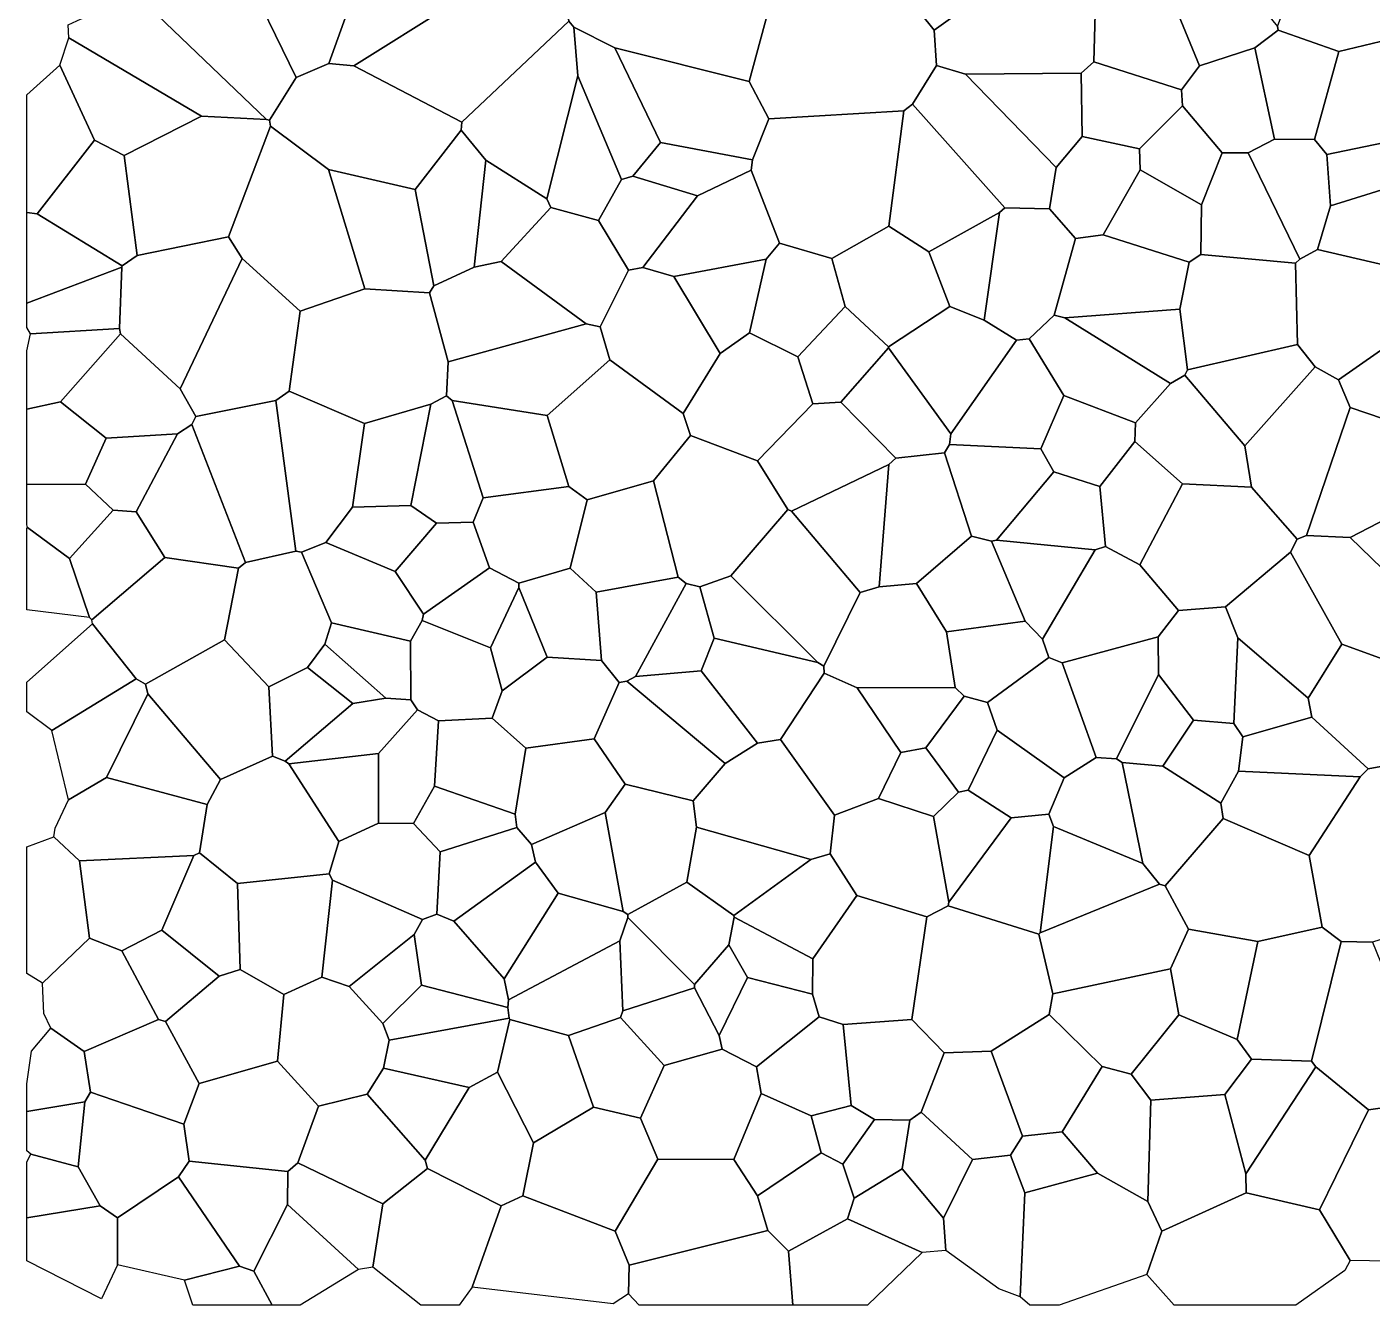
# Model space of a CAD drawing. Header units: metres. Extents: x 0 to 500, y 0 to 500.
# Drawn here: x 0 to 195.8, y 0 to 186.1 of the extents above; entities that cross this region are included whole.
import ezdxf

# ---------------------------------------------------------------- set-up
doc = ezdxf.new("R2010")
doc.units = ezdxf.units.M

msp = doc.modelspace()

# ---------------------------------------------------------------- linework, layer by layer
at = {"layer": 'FERRITE', "color": 8}
for points in [[(118.23, 196.84), (123.73, 196), (132.1, 185.6), (132.4, 180.46), (128.92, 174.83), (127.68, 173.86), (108.03, 172.68), (105.15, 178.13), (109.13, 192.85), (118.23, 196.84)], [(35.32, 172.5), (34.9, 172.6), (16.77, 189.88), (21, 193.29), (31.17, 195.16), (39.18, 178.67), (35.32, 172.5)], [(77.56, 191.22), (78.35, 190.24), (78.88, 186.91), (63.3, 172.17), (47.61, 180.38), (61.7, 189.2), (76.67, 191.56), (77.56, 191.22)], [(168.1, 176.89), (155.35, 180.97), (155.53, 187.99), (166.63, 190.34), (170.69, 180.41), (168.1, 176.89)], [(6.12, 184.49), (25.42, 173.05), (14.18, 167.36), (9.85, 169.55), (4.78, 180.48), (6.12, 184.49)], [(85.58, 183.02), (92.22, 169.24), (88.19, 164.34), (86.58, 163.87), (80.21, 178.95), (79.62, 186.01), (85.58, 183.02)], [(109.57, 154.56), (105.43, 165.22), (105.63, 166.72), (108.03, 172.68), (127.68, 173.86), (125.46, 157.06), (117.18, 152.36), (109.57, 154.56)], [(189.24, 167.49), (189.77, 160), (187.88, 153.64), (185.31, 152.25), (177.81, 167.74), (181.63, 169.73), (187.45, 169.66), (189.24, 167.49)], [(94.19, 149.75), (89.69, 151.06), (97.65, 161.48), (105.43, 165.22), (109.57, 154.56), (107.61, 152.25), (94.19, 149.75)], [(134.37, 145.36), (131.29, 153.33), (141.61, 159.05), (139.36, 143.39), (134.37, 145.36)], [(185, 139.84), (184.71, 151.69), (185.31, 152.25), (187.88, 153.64), (203.95, 149.91), (207.83, 146.49), (190.97, 134.68), (187.56, 136.56), (185, 139.84)], [(38.18, 133.02), (36.22, 131.68), (24.6, 129.35), (22.31, 133.37), (31.36, 152.36), (39.78, 144.66), (38.18, 133.02)], [(13.46, 142.14), (13.62, 141.38), (4.91, 131.5), (0, 130.43), (0, 138.9), (0.51, 141.38), (13.46, 142.14)], [(43.54, 111.03), (39.99, 109.61), (39.15, 109.73), (36.22, 131.68), (38.18, 133.02), (49.13, 128.35), (47.41, 116.17), (43.54, 111.03)], [(126.5, 123.29), (125.46, 122.36), (111.33, 115.58), (110.79, 115.81), (106.36, 122.89), (114.41, 131.2), (118.48, 131.43), (126.5, 123.29)], [(21.93, 126.8), (24, 128.18), (31.81, 108.1), (30.82, 107.27), (20.06, 108.82), (15.89, 115.46), (21.93, 126.8)], [(12.54, 115.72), (6.19, 108.68), (0.1, 113.19), (0, 113.57), (0, 119.43), (8.53, 119.5), (12.54, 115.72)], [(192.67, 111.73), (206.34, 118.82), (207.97, 118.45), (214.09, 104.02), (203.51, 101.19), (192.67, 111.73)], [(9.43, 99.75), (20.06, 108.82), (30.82, 107.27), (28.78, 96.86), (17.26, 90.38), (15.92, 91.16), (9.57, 99.15), (9.43, 99.75)], [(83.64, 93.82), (82.87, 103.79), (94.82, 105.96), (95.99, 105.05), (88.61, 91.52), (87.34, 90.81), (86.21, 90.63), (83.64, 93.82)], [(35.77, 79.88), (28.18, 76.5), (17.61, 88.98), (17.26, 90.38), (28.78, 96.86), (35.22, 89.98), (35.77, 79.88)], [(47.47, 87.55), (40.83, 92.81), (43.37, 96.23), (52.24, 88.34), (47.47, 87.55)], [(75.73, 94.31), (83.64, 93.82), (86.21, 90.63), (82.58, 82.43), (72.62, 81.06), (67.75, 85.44), (69.2, 89.43), (75.73, 94.31)], [(17.26, 90.38), (17.61, 88.98), (11.6, 76.79), (6.07, 73.54), (3.65, 83.66), (15.92, 91.16), (17.26, 90.38)], [(71.09, 71.45), (72.62, 81.06), (82.58, 82.43), (87.11, 75.82), (84.21, 71.72), (73.48, 67.04), (71.34, 69.53), (71.09, 71.45)], [(143.29, 70.95), (137.02, 74.95), (141.27, 83.71), (150.99, 76.75), (148.76, 71.44), (143.29, 70.95)], [(174.16, 70.81), (165.71, 61.04), (164.88, 61.29), (162.48, 64.29), (159.45, 78.98), (165.37, 78.43), (173.81, 73.05), (174.16, 70.81)], [(60.16, 65.99), (56.27, 70.08), (59.35, 75.55), (71.09, 71.45), (71.34, 69.53), (60.16, 65.99)], [(3.92, 68.15), (7.65, 64.68), (9.1, 53.41), (2.25, 46.86), (0, 48.28), (0, 66.69), (3.92, 68.15)], [(30.65, 61.35), (31.07, 48.86), (28.01, 47.9), (19.63, 54.59), (24.31, 65.44), (25.12, 65.84), (30.65, 61.35)], [(77.35, 59.96), (69.49, 47.47), (62.13, 55.89), (74.02, 64.48), (77.35, 59.96)], [(178.3, 35.81), (176.18, 38.65), (179.19, 52.92), (188.58, 54.99), (191.32, 52.95), (187.01, 35.52), (178.3, 35.81)], [(3.48, 40.31), (2.45, 42.43), (2.25, 46.86), (9.1, 53.41), (13.82, 51.57), (19.17, 41.55), (8.36, 36.92), (3.48, 40.31)], [(187.66, 34.69), (187.01, 35.52), (191.32, 52.95), (195.9, 52.81), (198.85, 45.54), (199.19, 29.19), (198.68, 28.9), (195.32, 28.41), (187.66, 34.69)], [(57.44, 46.56), (70.01, 43.3), (70.21, 41.75), (52.74, 38.55), (51.83, 40.97), (57.44, 46.56)], [(101.23, 37.25), (92.77, 34.86), (86.43, 41.85), (86.77, 42.84), (97.17, 46.17), (100.8, 39.22), (101.23, 37.25)], [(119.99, 29.03), (118.83, 40.85), (128.83, 41.59), (133.56, 36.71), (130.17, 28.06), (128.54, 26.9), (123.4, 27.01), (119.99, 29.03)], [(160.77, 33.63), (163.62, 29.82), (163.19, 15.06), (155.85, 19.19), (150.71, 25.22), (156.56, 34.72), (160.77, 33.63)], [(8.45, 29.59), (7.47, 20.12), (0.58, 21.96), (0, 22.47), (0, 28.18), (8.45, 29.59)], [(89.32, 27.2), (91.86, 21.23), (85.64, 10.74), (72.22, 15.92), (73.77, 23.6), (82.48, 28.81), (89.32, 27.2)], [(115.62, 22.17), (118.77, 20.52), (120.43, 15.56), (119.47, 12.57), (110.86, 7.84), (107.88, 10.84), (106.36, 15.9), (115.62, 22.17)], [(50.35, 5.51), (51.8, 14.73), (58.33, 19.87), (69.03, 14.47), (64.8, 2.63), (62.93, 0), (57.36, 0), (50.35, 5.51)], [(10.65, 14.45), (13.19, 12.7), (13.18, 5.86), (10.87, 0.93), (0, 6.45), (0, 12.71), (10.65, 14.45)], [(87.57, 1.64), (87.67, 5.79), (107.88, 10.84), (110.86, 7.84), (111.53, 0), (89.16, 0), (87.57, 1.64)]]:
    msp.add_lwpolyline(points, close=True, dxfattribs=at)
at = {"layer": 'MARTENSITE', "color": 1}
for points in [[(135.91, 206.83), (142.41, 203.37), (145.01, 194.83), (132.1, 185.6), (123.73, 196), (124.44, 197.33), (135.91, 206.83)], [(31.17, 195.16), (33.04, 201.83), (42.53, 201.5), (49.84, 198.12), (49.83, 197.07), (43.98, 180.72), (39.18, 178.67), (31.17, 195.16)], [(182.05, 186.11), (187.73, 201.35), (189.57, 202.91), (191.32, 203.1), (204.11, 198.58), (199.5, 184.51), (191.01, 182.48), (182.16, 185.6), (182.05, 186.11)], [(49.83, 197.07), (61.7, 189.2), (47.61, 180.38), (43.98, 180.72), (49.83, 197.07)], [(78.88, 186.91), (78.35, 190.24), (91.69, 196.57), (101.91, 196.96), (109.13, 192.85), (105.15, 178.13), (85.58, 183.02), (79.62, 186.01), (78.88, 186.91)], [(132.4, 180.46), (132.1, 185.6), (145.01, 194.83), (151.47, 194.77), (155.53, 187.99), (155.35, 180.97), (153.47, 179.32), (136.66, 179.18), (132.4, 180.46)], [(166.63, 190.34), (168.07, 194.34), (178.89, 190), (182.05, 186.11), (182.16, 185.6), (178.75, 182.99), (170.69, 180.41), (166.63, 190.34)], [(7.91, 187.25), (16.77, 189.88), (34.9, 172.6), (25.42, 173.05), (6.12, 184.49), (6.02, 186.34), (7.91, 187.25)], [(66.83, 166.65), (63.24, 171.05), (63.3, 172.17), (78.88, 186.91), (79.62, 186.01), (80.21, 178.95), (75.67, 161.01), (66.83, 166.65)], [(181.63, 169.73), (178.75, 182.99), (182.16, 185.6), (191.01, 182.48), (187.45, 169.66), (181.63, 169.73)], [(191.01, 182.48), (199.5, 184.51), (206.86, 173.49), (204.47, 170.64), (189.24, 167.49), (187.45, 169.66), (191.01, 182.48)], [(108.03, 172.68), (105.63, 166.72), (92.22, 169.24), (85.58, 183.02), (105.15, 178.13), (108.03, 172.68)], [(178.75, 182.99), (181.63, 169.73), (177.81, 167.74), (173.99, 167.74), (168.26, 174.57), (168.1, 176.89), (170.69, 180.41), (178.75, 182.99)], [(4.78, 180.48), (9.85, 169.55), (1.49, 158.86), (0, 159.05), (0, 176.18), (4.78, 180.48)], [(43.98, 180.72), (47.61, 180.38), (63.3, 172.17), (63.24, 171.05), (56.53, 162.37), (43.93, 165.29), (35.45, 171.61), (35.32, 172.5), (39.18, 178.67), (43.98, 180.72)], [(128.92, 174.83), (132.4, 180.46), (136.66, 179.18), (149.84, 165.6), (148.87, 159.56), (142.35, 159.71), (128.92, 174.83)], [(153.47, 179.32), (155.35, 180.97), (168.1, 176.89), (168.26, 174.57), (162, 168.33), (153.63, 170.1), (153.47, 179.32)], [(75.67, 161.01), (80.21, 178.95), (86.58, 163.87), (83.21, 157.9), (76.26, 159.77), (75.67, 161.01)], [(136.66, 179.18), (153.47, 179.32), (153.63, 170.1), (149.84, 165.6), (136.66, 179.18)], [(127.68, 173.86), (128.92, 174.83), (142.35, 159.71), (141.61, 159.05), (131.29, 153.33), (125.46, 157.06), (127.68, 173.86)], [(162, 168.33), (168.26, 174.57), (173.99, 167.74), (170.99, 160.17), (162.06, 165.27), (162, 168.33)], [(16.03, 152.76), (14.18, 167.36), (25.42, 173.05), (34.9, 172.6), (35.32, 172.5), (35.45, 171.61), (29.34, 155.48), (16.03, 152.76)], [(31.36, 152.36), (29.34, 155.48), (35.45, 171.61), (43.93, 165.29), (49.19, 147.95), (39.78, 144.66), (31.36, 152.36)], [(65.12, 151.09), (59.24, 148.35), (56.53, 162.37), (63.24, 171.05), (66.83, 166.65), (65.12, 151.09)], [(204.47, 170.64), (202.41, 163.92), (189.77, 160), (189.24, 167.49), (204.47, 170.64)], [(9.85, 169.55), (14.18, 167.36), (16.03, 152.76), (13.86, 151.27), (1.49, 158.86), (9.85, 169.55)], [(92.22, 169.24), (105.63, 166.72), (105.43, 165.22), (97.65, 161.48), (88.19, 164.34), (92.22, 169.24)], [(149.84, 165.6), (153.63, 170.1), (162, 168.33), (162.06, 165.27), (156.71, 155.81), (152.64, 155.26), (148.87, 159.56), (149.84, 165.6)], [(65.12, 151.09), (66.83, 166.65), (75.67, 161.01), (76.26, 159.77), (69.03, 151.92), (65.12, 151.09)], [(173.99, 167.74), (177.81, 167.74), (185.31, 152.25), (184.71, 151.69), (170.92, 152.92), (170.99, 160.17), (173.99, 167.74)], [(43.93, 165.29), (56.53, 162.37), (59.24, 148.35), (58.59, 147.33), (49.19, 147.95), (43.93, 165.29)], [(170.99, 160.17), (170.92, 152.92), (169.23, 151.79), (156.71, 155.81), (162.06, 165.27), (170.99, 160.17)], [(86.58, 163.87), (88.19, 164.34), (97.65, 161.48), (89.69, 151.06), (87.59, 150.66), (83.21, 157.9), (86.58, 163.87)], [(202.41, 163.92), (203.95, 149.91), (187.88, 153.64), (189.77, 160), (202.41, 163.92)], [(1.49, 158.86), (13.86, 151.27), (13.81, 151.09), (0, 145.85), (0, 159.05), (1.49, 158.86)], [(76.26, 159.77), (83.21, 157.9), (87.59, 150.66), (83.44, 142.4), (81.44, 142.86), (69.03, 151.92), (76.26, 159.77)], [(139.36, 143.39), (141.61, 159.05), (142.35, 159.71), (148.87, 159.56), (152.64, 155.26), (149.53, 144.12), (145.89, 140.67), (144.09, 140.47), (139.36, 143.39)], [(119.12, 145.34), (117.18, 152.36), (125.46, 157.06), (131.29, 153.33), (134.37, 145.36), (125.45, 139.48), (119.12, 145.34)], [(13.46, 142.14), (13.81, 151.09), (13.86, 151.27), (16.03, 152.76), (29.34, 155.48), (31.36, 152.36), (22.31, 133.37), (13.62, 141.38), (13.46, 142.14)], [(152.64, 155.26), (156.71, 155.81), (169.23, 151.79), (167.86, 144.95), (151.12, 143.69), (149.53, 144.12), (152.64, 155.26)], [(112.22, 138.04), (105.2, 141.51), (107.61, 152.25), (109.57, 154.56), (117.18, 152.36), (119.12, 145.34), (112.22, 138.04)], [(167.86, 144.95), (169.23, 151.79), (170.92, 152.92), (184.71, 151.69), (185, 139.84), (168.98, 136.13), (167.86, 144.95)], [(13.81, 151.09), (13.46, 142.14), (0.51, 141.38), (0, 142.31), (0, 145.85), (13.81, 151.09)], [(81.44, 142.86), (61.32, 137.29), (58.59, 147.33), (59.24, 148.35), (65.12, 151.09), (69.03, 151.92), (81.44, 142.86)], [(84.88, 137.61), (83.44, 142.4), (87.59, 150.66), (89.69, 151.06), (94.19, 149.75), (100.94, 138.51), (95.56, 129.77), (84.88, 137.61)], [(100.94, 138.51), (94.19, 149.75), (107.61, 152.25), (105.2, 141.51), (100.94, 138.51)], [(49.19, 147.95), (58.59, 147.33), (61.32, 137.29), (61.08, 132.36), (58.82, 131.16), (49.13, 128.35), (38.18, 133.02), (39.78, 144.66), (49.19, 147.95)], [(125.44, 139.34), (118.48, 131.43), (114.41, 131.2), (112.22, 138.04), (119.12, 145.34), (125.45, 139.48), (125.44, 139.34)], [(134.37, 145.36), (139.36, 143.39), (144.09, 140.47), (134.5, 126.8), (125.44, 139.34), (125.45, 139.48), (134.37, 145.36)], [(151.12, 143.69), (167.86, 144.95), (168.98, 136.13), (168.59, 135.35), (166.5, 134.16), (151.12, 143.69)], [(210.1, 145.86), (210.17, 139.35), (202.21, 127.4), (192.63, 130.68), (190.97, 134.68), (207.83, 146.49), (210.1, 145.86)], [(150.95, 132.39), (145.89, 140.67), (149.53, 144.12), (151.12, 143.69), (166.5, 134.16), (161.4, 128.41), (150.95, 132.39)], [(13.62, 141.38), (22.31, 133.37), (24.6, 129.35), (24, 128.18), (21.93, 126.8), (11.56, 126.19), (4.91, 131.5), (13.62, 141.38)], [(61.9, 131.66), (61.08, 132.36), (61.32, 137.29), (81.44, 142.86), (83.44, 142.4), (84.88, 137.61), (75.73, 129.49), (61.9, 131.66)], [(100.94, 138.51), (105.2, 141.51), (112.22, 138.04), (114.41, 131.2), (106.36, 122.89), (96.62, 126.56), (95.56, 129.77), (100.94, 138.51)], [(134.5, 126.8), (134.3, 125.25), (133.61, 124.04), (126.5, 123.29), (118.48, 131.43), (125.44, 139.34), (134.5, 126.8)], [(144.09, 140.47), (145.89, 140.67), (150.95, 132.39), (147.61, 124.63), (134.3, 125.25), (134.5, 126.8), (144.09, 140.47)], [(168.59, 135.35), (168.98, 136.13), (185, 139.84), (187.56, 136.56), (177.31, 125.07), (168.59, 135.35)], [(96.62, 126.56), (91.23, 119.96), (81.55, 117.23), (78.89, 119.18), (75.73, 129.49), (84.88, 137.61), (95.56, 129.77), (96.62, 126.56)], [(161.4, 128.41), (166.5, 134.16), (168.59, 135.35), (177.31, 125.07), (178.29, 119.07), (168.24, 119.54), (161.32, 125.73), (161.4, 128.41)], [(187.56, 136.56), (190.97, 134.68), (192.63, 130.68), (186.29, 112.04), (184.95, 111.47), (178.29, 119.07), (177.31, 125.07), (187.56, 136.56)], [(11.56, 126.19), (8.53, 119.5), (0, 119.43), (0, 130.43), (4.91, 131.5), (11.56, 126.19)], [(36.22, 131.68), (39.15, 109.73), (31.81, 108.1), (24, 128.18), (24.6, 129.35), (36.22, 131.68)], [(55.88, 116.4), (58.82, 131.16), (61.08, 132.36), (61.9, 131.66), (66.44, 117.52), (64.96, 113.96), (59.61, 113.8), (55.88, 116.4)], [(78.89, 119.18), (66.44, 117.52), (61.9, 131.66), (75.73, 129.49), (78.89, 119.18)], [(156.18, 119.17), (149.5, 121.29), (147.61, 124.63), (150.95, 132.39), (161.4, 128.41), (161.32, 125.73), (156.18, 119.17)], [(49.13, 128.35), (58.82, 131.16), (55.88, 116.4), (47.41, 116.17), (49.13, 128.35)], [(202.21, 127.4), (206.34, 118.82), (192.67, 111.73), (186.29, 112.04), (192.63, 130.68), (202.21, 127.4)], [(21.93, 126.8), (15.89, 115.46), (12.54, 115.72), (8.53, 119.5), (11.56, 126.19), (21.93, 126.8)], [(106.36, 122.89), (110.79, 115.81), (102.49, 106.16), (97.98, 104.53), (95.99, 105.05), (94.82, 105.96), (91.23, 119.96), (96.62, 126.56), (106.36, 122.89)], [(168.24, 119.54), (162.04, 107.75), (157.03, 110.44), (156.18, 119.17), (161.32, 125.73), (168.24, 119.54)], [(129.53, 105.05), (124.06, 104.55), (125.46, 122.36), (126.5, 123.29), (133.61, 124.04), (137.52, 111.95), (129.53, 105.05)], [(149.5, 121.29), (141.14, 111.37), (140.44, 111.18), (137.52, 111.95), (133.61, 124.04), (134.3, 125.25), (147.61, 124.63), (149.5, 121.29)], [(121.31, 103.75), (111.33, 115.58), (125.46, 122.36), (124.06, 104.55), (121.31, 103.75)], [(94.82, 105.96), (82.87, 103.79), (79.11, 107.29), (81.55, 117.23), (91.23, 119.96), (94.82, 105.96)], [(155.54, 109.94), (141.14, 111.37), (149.5, 121.29), (156.18, 119.17), (157.03, 110.44), (155.54, 109.94)], [(178.29, 119.07), (184.95, 111.47), (183.95, 109.58), (174.48, 101.66), (167.65, 101.12), (162.04, 107.75), (168.24, 119.54), (178.29, 119.07)], [(64.96, 113.96), (66.44, 117.52), (78.89, 119.18), (81.55, 117.23), (79.11, 107.29), (71.63, 105.08), (67.37, 107.3), (64.96, 113.96)], [(15.89, 115.46), (20.06, 108.82), (9.43, 99.75), (9.09, 100.07), (6.19, 108.68), (12.54, 115.72), (15.89, 115.46)], [(43.54, 111.03), (47.41, 116.17), (55.88, 116.4), (59.61, 113.8), (53.61, 106.77), (43.54, 111.03)], [(116.03, 93.01), (115.15, 93.53), (102.49, 106.16), (110.79, 115.81), (111.33, 115.58), (121.31, 103.75), (116.03, 93.01)], [(59.61, 113.8), (64.96, 113.96), (67.37, 107.3), (57.72, 100.58), (53.61, 106.77), (59.61, 113.8)], [(0.1, 113.19), (6.19, 108.68), (9.09, 100.07), (0, 101.21), (0, 113.04), (0.1, 113.19)], [(145.34, 99.57), (133.86, 98.01), (129.53, 105.05), (137.52, 111.95), (140.44, 111.18), (145.34, 99.57)], [(191.43, 96.22), (183.95, 109.58), (184.95, 111.47), (186.29, 112.04), (192.67, 111.73), (203.51, 101.19), (200.11, 93.03), (191.43, 96.22)], [(39.99, 109.61), (44.33, 99.32), (43.37, 96.23), (40.83, 92.81), (35.22, 89.98), (28.78, 96.86), (30.82, 107.27), (31.81, 108.1), (39.15, 109.73), (39.99, 109.61)], [(57.72, 100.58), (57.55, 99.63), (55.84, 96.66), (44.33, 99.32), (39.99, 109.61), (43.54, 111.03), (53.61, 106.77), (57.72, 100.58)], [(141.14, 111.37), (155.54, 109.94), (147.86, 96.94), (145.34, 99.57), (140.44, 111.18), (141.14, 111.37)], [(162.04, 107.75), (167.65, 101.12), (164.69, 97.29), (150.73, 93.49), (148.78, 94.25), (147.86, 96.94), (155.54, 109.94), (157.03, 110.44), (162.04, 107.75)], [(186.54, 88.33), (176.31, 97.13), (174.48, 101.66), (183.95, 109.58), (191.43, 96.22), (186.54, 88.33)], [(67.49, 95.67), (57.55, 99.63), (57.72, 100.58), (67.37, 107.3), (71.63, 105.08), (71.61, 104.44), (67.49, 95.67)], [(71.61, 104.44), (71.63, 105.08), (79.11, 107.29), (82.87, 103.79), (83.64, 93.82), (75.73, 94.31), (71.61, 104.44)], [(97.98, 104.53), (102.49, 106.16), (115.15, 93.53), (100.04, 97.08), (97.98, 104.53)], [(67.49, 95.67), (71.61, 104.44), (75.73, 94.31), (69.2, 89.43), (67.49, 95.67)], [(88.61, 91.52), (95.99, 105.05), (97.98, 104.53), (100.04, 97.08), (98.14, 92.34), (88.61, 91.52)], [(120.88, 89.83), (116.08, 92.01), (116.03, 93.01), (121.31, 103.75), (124.06, 104.55), (129.53, 105.05), (133.86, 98.01), (135.15, 89.88), (120.88, 89.83)], [(175.7, 84.64), (169.85, 85.12), (164.74, 91.77), (164.69, 97.29), (167.65, 101.12), (174.48, 101.66), (176.31, 97.13), (175.7, 84.64)], [(9.57, 99.15), (15.92, 91.16), (3.65, 83.66), (0, 86.34), (0, 90.66), (9.57, 99.15)], [(52.24, 88.34), (43.37, 96.23), (44.33, 99.32), (55.84, 96.66), (55.88, 88.09), (52.24, 88.34)], [(55.88, 88.09), (55.84, 96.66), (57.55, 99.63), (67.49, 95.67), (69.2, 89.43), (67.75, 85.44), (59.91, 85.05), (56.88, 86.66), (55.88, 88.09)], [(147.86, 96.94), (148.78, 94.25), (139.85, 87.71), (136.46, 88.65), (135.15, 89.88), (133.86, 98.01), (145.34, 99.57), (147.86, 96.94)], [(100.04, 97.08), (115.15, 93.53), (116.03, 93.01), (116.08, 92.01), (109.72, 82.35), (106.38, 81.78), (98.14, 92.34), (100.04, 97.08)], [(155.68, 79.69), (150.73, 93.49), (164.69, 97.29), (164.74, 91.77), (158.63, 79.51), (155.68, 79.69)], [(187.05, 85.57), (177.03, 82.74), (175.7, 84.64), (176.31, 97.13), (186.54, 88.33), (187.05, 85.57)], [(187.05, 85.57), (186.54, 88.33), (191.43, 96.22), (200.11, 93.03), (200.15, 92.91), (198.17, 78.61), (195.26, 78.06), (187.05, 85.57)], [(150.73, 93.49), (155.68, 79.69), (150.99, 76.75), (141.27, 83.71), (139.85, 87.71), (148.78, 94.25), (150.73, 93.49)], [(37.61, 79.2), (35.77, 79.88), (35.22, 89.98), (40.83, 92.81), (47.47, 87.55), (37.61, 79.2)], [(88.61, 91.52), (98.14, 92.34), (106.38, 81.78), (101.67, 78.84), (87.34, 90.81), (88.61, 91.52)], [(87.34, 90.81), (101.67, 78.84), (97, 73.38), (87.11, 75.82), (82.58, 82.43), (86.21, 90.63), (87.34, 90.81)], [(123.96, 73.72), (117.56, 71.3), (109.72, 82.35), (116.08, 92.01), (120.88, 89.83), (127.22, 80.43), (123.96, 73.72)], [(164.74, 91.77), (169.85, 85.12), (165.37, 78.43), (159.45, 78.98), (158.63, 79.51), (164.74, 91.77)], [(26.23, 72.86), (11.6, 76.79), (17.61, 88.98), (28.18, 76.5), (26.23, 72.86)], [(51.17, 80.3), (38.12, 78.79), (37.61, 79.2), (47.47, 87.55), (52.24, 88.34), (55.88, 88.09), (56.88, 86.66), (51.17, 80.3)], [(136.46, 88.65), (130.88, 81.1), (127.22, 80.43), (120.88, 89.83), (135.15, 89.88), (136.46, 88.65)], [(141.27, 83.71), (137.02, 74.95), (135.61, 74.64), (130.88, 81.1), (136.46, 88.65), (139.85, 87.71), (141.27, 83.71)], [(51.17, 70.13), (51.17, 80.3), (56.88, 86.66), (59.91, 85.05), (59.35, 75.55), (56.27, 70.08), (51.17, 70.13)], [(59.35, 75.55), (59.91, 85.05), (67.75, 85.44), (72.62, 81.06), (71.09, 71.45), (59.35, 75.55)], [(165.37, 78.43), (169.85, 85.12), (175.7, 84.64), (177.03, 82.74), (176.38, 77.71), (173.81, 73.05), (165.37, 78.43)], [(176.38, 77.71), (177.03, 82.74), (187.05, 85.57), (195.26, 78.06), (194.08, 76.89), (176.38, 77.71)], [(97, 73.38), (101.67, 78.84), (106.38, 81.78), (109.72, 82.35), (117.56, 71.3), (116.93, 65.71), (114.11, 64.88), (97.49, 69.56), (97, 73.38)], [(51.17, 70.13), (45.43, 67.5), (38.12, 78.79), (51.17, 80.3), (51.17, 70.13)], [(130.88, 81.1), (135.61, 74.64), (131.99, 71.13), (123.96, 73.72), (127.22, 80.43), (130.88, 81.1)], [(45.43, 67.5), (44.02, 62.78), (30.65, 61.35), (25.12, 65.84), (26.23, 72.86), (28.18, 76.5), (35.77, 79.88), (37.61, 79.2), (38.12, 78.79), (45.43, 67.5)], [(150.99, 76.75), (155.68, 79.69), (158.63, 79.51), (159.45, 78.98), (162.48, 64.29), (149.48, 69.69), (148.76, 71.44), (150.99, 76.75)], [(191.32, 52.95), (188.58, 54.99), (186.68, 65.46), (194.08, 76.89), (195.26, 78.06), (198.17, 78.61), (209.13, 73.85), (198.17, 53.58), (195.9, 52.81), (191.32, 52.95)], [(25.12, 65.84), (24.31, 65.44), (7.65, 64.68), (3.92, 68.15), (4.1, 69.43), (6.07, 73.54), (11.6, 76.79), (26.23, 72.86), (25.12, 65.84)], [(174.16, 70.81), (173.81, 73.05), (176.38, 77.71), (194.08, 76.89), (186.68, 65.46), (174.16, 70.81)], [(87.49, 56.86), (86.81, 57.3), (84.21, 71.72), (87.11, 75.82), (97, 73.38), (97.49, 69.56), (96.09, 61.54), (87.49, 56.86)], [(135.61, 74.64), (137.02, 74.95), (143.29, 70.95), (134.2, 58.65), (131.99, 71.13), (135.61, 74.64)], [(131.99, 71.13), (134.2, 58.65), (134.12, 58.1), (131.01, 56.51), (120.84, 59.64), (116.93, 65.71), (117.56, 71.3), (123.96, 73.72), (131.99, 71.13)], [(73.48, 67.04), (84.21, 71.72), (86.81, 57.3), (77.35, 59.96), (74.02, 64.48), (73.48, 67.04)], [(149.48, 69.69), (147.5, 54.21), (147.3, 53.97), (134.12, 58.1), (134.2, 58.65), (143.29, 70.95), (148.76, 71.44), (149.48, 69.69)], [(179.19, 52.92), (169.13, 54.72), (165.71, 61.04), (174.16, 70.81), (186.68, 65.46), (188.58, 54.99), (179.19, 52.92)], [(59.7, 56.92), (57.59, 56.14), (44.48, 61.86), (44.02, 62.78), (45.43, 67.5), (51.17, 70.13), (56.27, 70.08), (60.16, 65.99), (59.7, 56.92)], [(73.48, 67.04), (74.02, 64.48), (62.13, 55.89), (59.7, 56.92), (60.16, 65.99), (71.34, 69.53), (73.48, 67.04)], [(97.49, 69.56), (114.11, 64.88), (102.91, 56.69), (96.09, 61.54), (97.49, 69.56)], [(162.48, 64.29), (164.88, 61.29), (147.5, 54.21), (149.48, 69.69), (162.48, 64.29)], [(24.31, 65.44), (19.63, 54.59), (13.82, 51.57), (9.1, 53.41), (7.65, 64.68), (24.31, 65.44)], [(114.11, 64.88), (116.93, 65.71), (120.84, 59.64), (114.43, 50.38), (102.98, 56.48), (102.91, 56.69), (114.11, 64.88)], [(44.48, 61.86), (42.92, 47.72), (37.41, 45.2), (31.07, 48.86), (30.65, 61.35), (44.02, 62.78), (44.48, 61.86)], [(56.4, 53.95), (46.93, 46.37), (42.92, 47.72), (44.48, 61.86), (57.59, 56.14), (56.4, 53.95)], [(102.91, 56.69), (102.98, 56.48), (102.18, 52.43), (97.19, 46.69), (87.48, 56.4), (87.49, 56.86), (96.09, 61.54), (102.91, 56.69)], [(149.36, 45.33), (147.3, 53.97), (147.5, 54.21), (164.88, 61.29), (165.71, 61.04), (169.13, 54.72), (166.51, 48.94), (149.36, 45.33)], [(86.81, 57.3), (87.49, 56.86), (87.48, 56.4), (86.32, 53), (70.09, 44.45), (69.49, 47.47), (77.35, 59.96), (86.81, 57.3)], [(115.32, 41.97), (114.39, 45.28), (114.43, 50.38), (120.84, 59.64), (131.01, 56.51), (128.83, 41.59), (118.83, 40.85), (115.32, 41.97)], [(69.49, 47.47), (70.09, 44.45), (70.01, 43.3), (57.44, 46.56), (56.4, 53.95), (57.59, 56.14), (59.7, 56.92), (62.13, 55.89), (69.49, 47.47)], [(133.56, 36.71), (128.83, 41.59), (131.01, 56.51), (134.12, 58.1), (147.3, 53.97), (149.36, 45.33), (148.81, 42.31), (140.37, 36.97), (133.56, 36.71)], [(97.19, 46.69), (97.17, 46.17), (86.77, 42.84), (86.32, 53), (87.48, 56.4), (97.19, 46.69)], [(102.98, 56.48), (114.43, 50.38), (114.39, 45.28), (104.9, 47.69), (102.18, 52.43), (102.98, 56.48)], [(13.82, 51.57), (19.63, 54.59), (28.01, 47.9), (20.19, 41.28), (19.17, 41.55), (13.82, 51.57)], [(46.93, 46.37), (56.4, 53.95), (57.44, 46.56), (51.83, 40.97), (46.93, 46.37)], [(86.77, 42.84), (86.43, 41.85), (78.86, 39.23), (70.31, 41.56), (70.21, 41.75), (70.01, 43.3), (70.09, 44.45), (86.32, 53), (86.77, 42.84)], [(166.51, 48.94), (169.13, 54.72), (179.19, 52.92), (176.18, 38.65), (167.71, 42.23), (166.51, 48.94)], [(102.18, 52.43), (104.9, 47.69), (100.8, 39.22), (97.17, 46.17), (97.19, 46.69), (102.18, 52.43)], [(28.01, 47.9), (31.07, 48.86), (37.41, 45.2), (36.48, 35.52), (25.06, 32.28), (20.19, 41.28), (28.01, 47.9)], [(52.74, 38.55), (51.92, 34.48), (49.54, 30.72), (42.43, 28.96), (36.48, 35.52), (37.41, 45.2), (42.92, 47.72), (46.93, 46.37), (51.83, 40.97), (52.74, 38.55)], [(101.23, 37.25), (100.8, 39.22), (104.9, 47.69), (114.39, 45.28), (115.32, 41.97), (106.24, 34.66), (101.23, 37.25)], [(149.36, 45.33), (166.51, 48.94), (167.71, 42.23), (160.77, 33.63), (156.56, 34.72), (148.81, 42.31), (149.36, 45.33)], [(8.36, 36.92), (19.17, 41.55), (20.19, 41.28), (25.06, 32.28), (22.85, 26.34), (9.26, 31.01), (8.36, 36.92)], [(70.31, 41.56), (68.49, 33.92), (64.38, 31.65), (51.92, 34.48), (52.74, 38.55), (70.21, 41.75), (70.31, 41.56)], [(78.86, 39.23), (82.48, 28.81), (73.77, 23.6), (68.49, 33.92), (70.31, 41.56), (78.86, 39.23)], [(78.86, 39.23), (86.43, 41.85), (92.77, 34.86), (89.32, 27.2), (82.48, 28.81), (78.86, 39.23)], [(114.19, 27.57), (106.89, 30.82), (106.24, 34.66), (115.32, 41.97), (118.83, 40.85), (119.99, 29.03), (114.19, 27.57)], [(148.81, 42.31), (156.56, 34.72), (150.71, 25.22), (144.96, 24.61), (140.37, 36.97), (148.81, 42.31)], [(174.39, 30.66), (163.62, 29.82), (160.77, 33.63), (167.71, 42.23), (176.18, 38.65), (178.3, 35.81), (174.39, 30.66)], [(8.45, 29.59), (0, 28.18), (0, 32.2), (0.68, 36.95), (3.48, 40.31), (8.36, 36.92), (9.26, 31.01), (8.45, 29.59)], [(102.93, 21.17), (91.86, 21.23), (89.32, 27.2), (92.77, 34.86), (101.23, 37.25), (106.24, 34.66), (106.89, 30.82), (102.93, 21.17)], [(25.06, 32.28), (36.48, 35.52), (42.43, 28.96), (39.46, 20.69), (37.98, 19.46), (23.62, 20.95), (22.85, 26.34), (25.06, 32.28)], [(144.96, 24.61), (143.19, 21.8), (137.68, 21.17), (130.17, 28.06), (133.56, 36.71), (140.37, 36.97), (144.96, 24.61)], [(177.47, 19.11), (174.39, 30.66), (178.3, 35.81), (187.01, 35.52), (187.66, 34.69), (177.47, 19.11)], [(58, 21.09), (49.54, 30.72), (51.92, 34.48), (64.38, 31.65), (58, 21.09)], [(73.77, 23.6), (72.22, 15.92), (69.03, 14.47), (58.33, 19.87), (58, 21.09), (64.38, 31.65), (68.49, 33.92), (73.77, 23.6)], [(188.17, 13.89), (177.49, 16.33), (177.47, 19.11), (187.66, 34.69), (195.32, 28.41), (188.17, 13.89)], [(22.85, 26.34), (23.62, 20.95), (22.06, 18.66), (13.19, 12.7), (10.65, 14.45), (7.47, 20.12), (8.45, 29.59), (9.26, 31.01), (22.85, 26.34)], [(49.54, 30.72), (58, 21.09), (58.33, 19.87), (51.8, 14.73), (39.46, 20.69), (42.43, 28.96), (49.54, 30.72)], [(102.93, 21.17), (106.89, 30.82), (114.19, 27.57), (115.62, 22.17), (106.36, 15.9), (102.93, 21.17)], [(177.49, 16.33), (165.24, 10.75), (163.19, 15.06), (163.62, 29.82), (174.39, 30.66), (177.47, 19.11), (177.49, 16.33)], [(114.19, 27.57), (119.99, 29.03), (123.4, 27.01), (118.77, 20.52), (115.62, 22.17), (114.19, 27.57)], [(130.17, 28.06), (137.68, 21.17), (133.42, 12.63), (127.42, 19.82), (128.54, 26.9), (130.17, 28.06)], [(198.68, 28.9), (207.75, 10.4), (207.78, 9.05), (206.83, 6.26), (192.64, 6.48), (188.17, 13.89), (195.32, 28.41), (198.68, 28.9)], [(123.4, 27.01), (128.54, 26.9), (127.42, 19.82), (120.43, 15.56), (118.77, 20.52), (123.4, 27.01)], [(150.71, 25.22), (155.85, 19.19), (145.28, 16.34), (143.19, 21.8), (144.96, 24.61), (150.71, 25.22)], [(0.58, 21.96), (7.47, 20.12), (10.65, 14.45), (0, 12.71), (0, 20.83), (0.58, 21.96)], [(143.19, 21.8), (145.28, 16.34), (144.61, 1.21), (141.48, 2.35), (133.77, 7.95), (133.42, 12.63), (137.68, 21.17), (143.19, 21.8)], [(23.62, 20.95), (37.98, 19.46), (37.92, 14.63), (33.04, 4.92), (30.95, 5.68), (22.06, 18.66), (23.62, 20.95)], [(39.46, 20.69), (51.8, 14.73), (50.35, 5.51), (48.26, 5.2), (37.92, 14.63), (37.98, 19.46), (39.46, 20.69)], [(107.88, 10.84), (87.67, 5.79), (85.64, 10.74), (91.86, 21.23), (102.93, 21.17), (106.36, 15.9), (107.88, 10.84)], [(127.42, 19.82), (133.42, 12.63), (133.77, 7.95), (130.34, 7.64), (119.47, 12.57), (120.43, 15.56), (127.42, 19.82)], [(22.06, 18.66), (30.95, 5.68), (22.92, 3.62), (13.18, 5.86), (13.19, 12.7), (22.06, 18.66)], [(144.61, 1.21), (145.28, 16.34), (155.85, 19.19), (163.19, 15.06), (165.24, 10.75), (163.04, 4.43), (150.29, 0), (146.01, 0), (144.61, 1.21)], [(64.8, 2.63), (69.03, 14.47), (72.22, 15.92), (85.64, 10.74), (87.67, 5.79), (87.57, 1.64), (85.36, 0.19), (64.8, 2.63)], [(163.04, 4.43), (165.24, 10.75), (177.49, 16.33), (188.17, 13.89), (192.64, 6.48), (191.89, 5.04), (184.75, 0), (167.02, 0), (163.04, 4.43)], [(37.92, 14.63), (48.26, 5.2), (39.76, 0), (35.69, 0), (33.04, 4.92), (37.92, 14.63)], [(110.86, 7.84), (119.47, 12.57), (130.34, 7.64), (122.38, 0), (111.53, 0), (110.86, 7.84)], [(33.04, 4.92), (35.69, 0), (24.15, 0), (22.92, 3.62), (30.95, 5.68), (33.04, 4.92)]]:
    msp.add_lwpolyline(points, close=True, dxfattribs=at)

doc.saveas('drawing.dxf')
